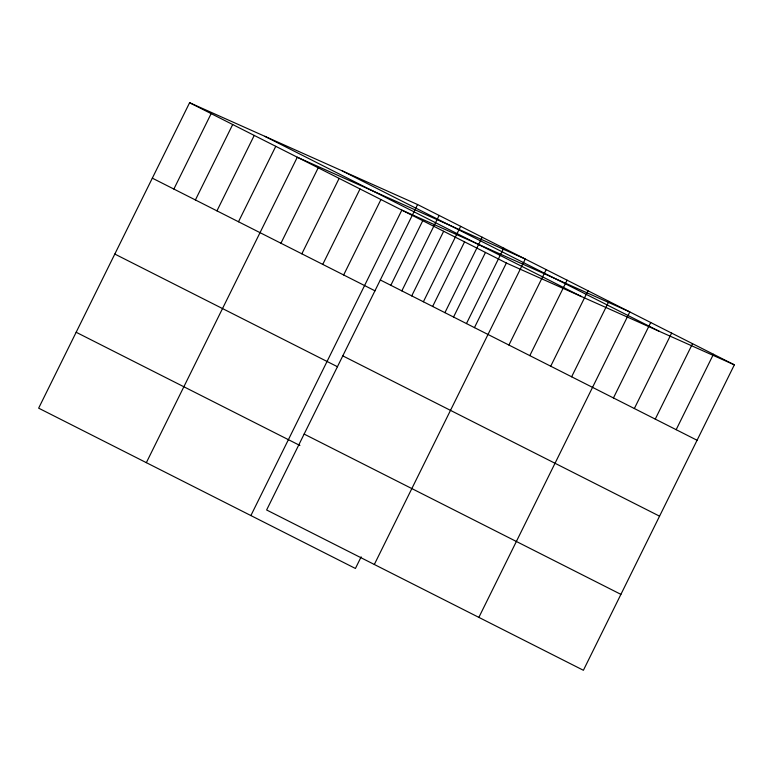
<?xml version="1.0" encoding="UTF-8"?>
<svg xmlns="http://www.w3.org/2000/svg" width="773" height="773" viewBox="0 0 773 773"><rect width="100%" height="100%" fill="white"/><g stroke="black" fill="none" stroke-linecap="round" stroke-linejoin="round"><path stroke-width="1.16" d="M417.584 204.536L266.627 509.977L583.393 670.278L734.35 364.837L417.584 204.536L189.607 102.722L38.65 408.163L355.416 568.464L361.146 556.869M173.867 189.056L211.145 113.621M195.405 199.956L232.692 124.521M216.952 210.855L254.23 135.43M238.49 221.754L275.768 146.329M146.348 462.66L297.305 157.228L525.282 259.042L374.325 564.483M280.937 243.234L318.215 167.809M301.847 253.815L339.125 178.389M322.747 264.395L360.025 188.97M343.656 274.975L380.934 199.54M250.887 515.562L401.844 210.121L629.811 311.934L478.864 617.376M390.8 285.353L422.754 220.701M401.844 290.87L439.122 215.435M411.7 295.933L443.654 231.282M423.382 301.77L460.66 226.344M432.609 306.514L464.563 241.862M444.919 312.669L482.197 237.243M453.519 317.094L485.473 252.442M466.467 323.568L503.745 248.143M474.419 327.675L506.373 263.023L734.35 364.837M508.914 345.048L546.192 269.622M529.814 355.628L567.092 280.203M550.724 366.209L588.002 290.783M571.634 376.789L608.911 301.354M613.443 397.95L650.721 322.515M634.353 408.531L671.631 333.095M655.253 419.111L692.54 343.676M676.162 429.682L713.44 354.256M342.352 170.939L659.118 331.24M264.839 136.328L581.605 296.619M189.607 102.722L506.373 263.023M380.306 279.971L697.072 440.262M152.329 178.157L375.021 290.841M342.787 355.87L659.553 516.171M114.81 254.056L337.501 366.75M304.137 434.078L620.903 594.369M76.16 332.264L299.895 445.48"/></g></svg>
